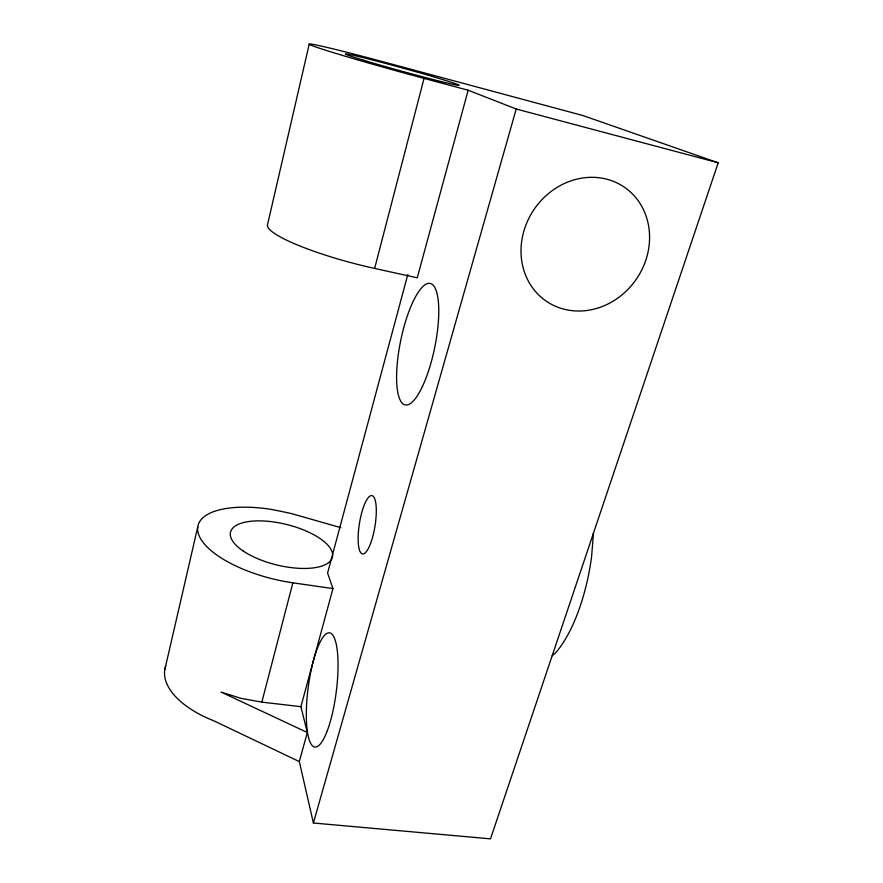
<?xml version="1.0" encoding="UTF-8"?>
<svg xmlns="http://www.w3.org/2000/svg" width="883" height="883" viewBox="0 0 883 883"><rect width="100%" height="100%" fill="white"/><g stroke="black" fill="none" stroke-linecap="round" stroke-linejoin="round"><path stroke-width="1.32" d="M593.475 533.111L591.599 556.632A113.764 45.872 -81.5 0 1 555.716 652.714L552.162 655.771M164.801 669.667L197.781 526.82M309.205 44.227L267.406 225.242A92.141 15.331 14.8 0 0 374.635 268.432L417.262 277.825L468.167 90.221L424.05 78.41A96.236 2.66 15.4 0 1 311.39 45.353A96.236 2.66 15.4 0 1 383.719 61.942L582.835 115.518L718.199 162.792L490.506 838.85L313.399 823.011L299.315 761.587L307.317 732.493L300.915 706.665L332.946 588.586L327.593 573.034L407.814 274.514M307.317 732.493L220.993 692.051L241.07 698.376L261.843 702.14L292.869 582.813A85.342 33.951 13.8 0 1 198.289 533.365A85.342 33.951 13.8 0 1 272.052 509.513L290.893 513.42L340.838 527.681M374.635 268.432L424.05 78.41M313.399 823.011L516.213 109.006L468.167 90.221M261.843 702.14L300.915 706.665M292.869 582.813L332.946 588.586M516.213 109.006L718.199 162.792M299.315 761.587L213.863 720.826A82.13 41.678 13.1 0 1 165.75 665.992M422.372 386.599A62.02 17.362 -78.4 0 0 433.111 285.154A62.02 17.362 -78.4 0 0 397.538 360.683A62.02 17.362 -78.4 0 0 422.372 386.599M363.664 60.254A59.128 1.634 15.4 0 0 457.913 85.298A59.128 1.634 15.4 0 0 385.286 63.344A59.128 1.634 15.4 0 0 363.664 60.254M327.295 730.727A57.561 14.194 -82.7 0 0 332.626 634.899A57.561 14.194 -82.7 0 0 306.622 704.104A57.561 14.194 -82.7 0 0 327.295 730.727M370.595 543.398A29.547 7.892 -80.9 0 0 372.869 495.981A29.547 7.892 -80.9 0 0 358.222 534.888A29.547 7.892 -80.9 0 0 370.595 543.398M243.267 551.047A52.45 20.839 13.8 0 0 330.065 561.323A52.45 20.839 13.8 0 0 271.081 521.621A52.45 20.839 13.8 0 0 243.267 551.047M599.447 307.538A69.084 61.887 -55.5 0 0 632.526 194.017A69.084 61.887 -55.5 0 0 523.906 230.949A69.084 61.887 -55.5 0 0 599.447 307.538"/></g></svg>
